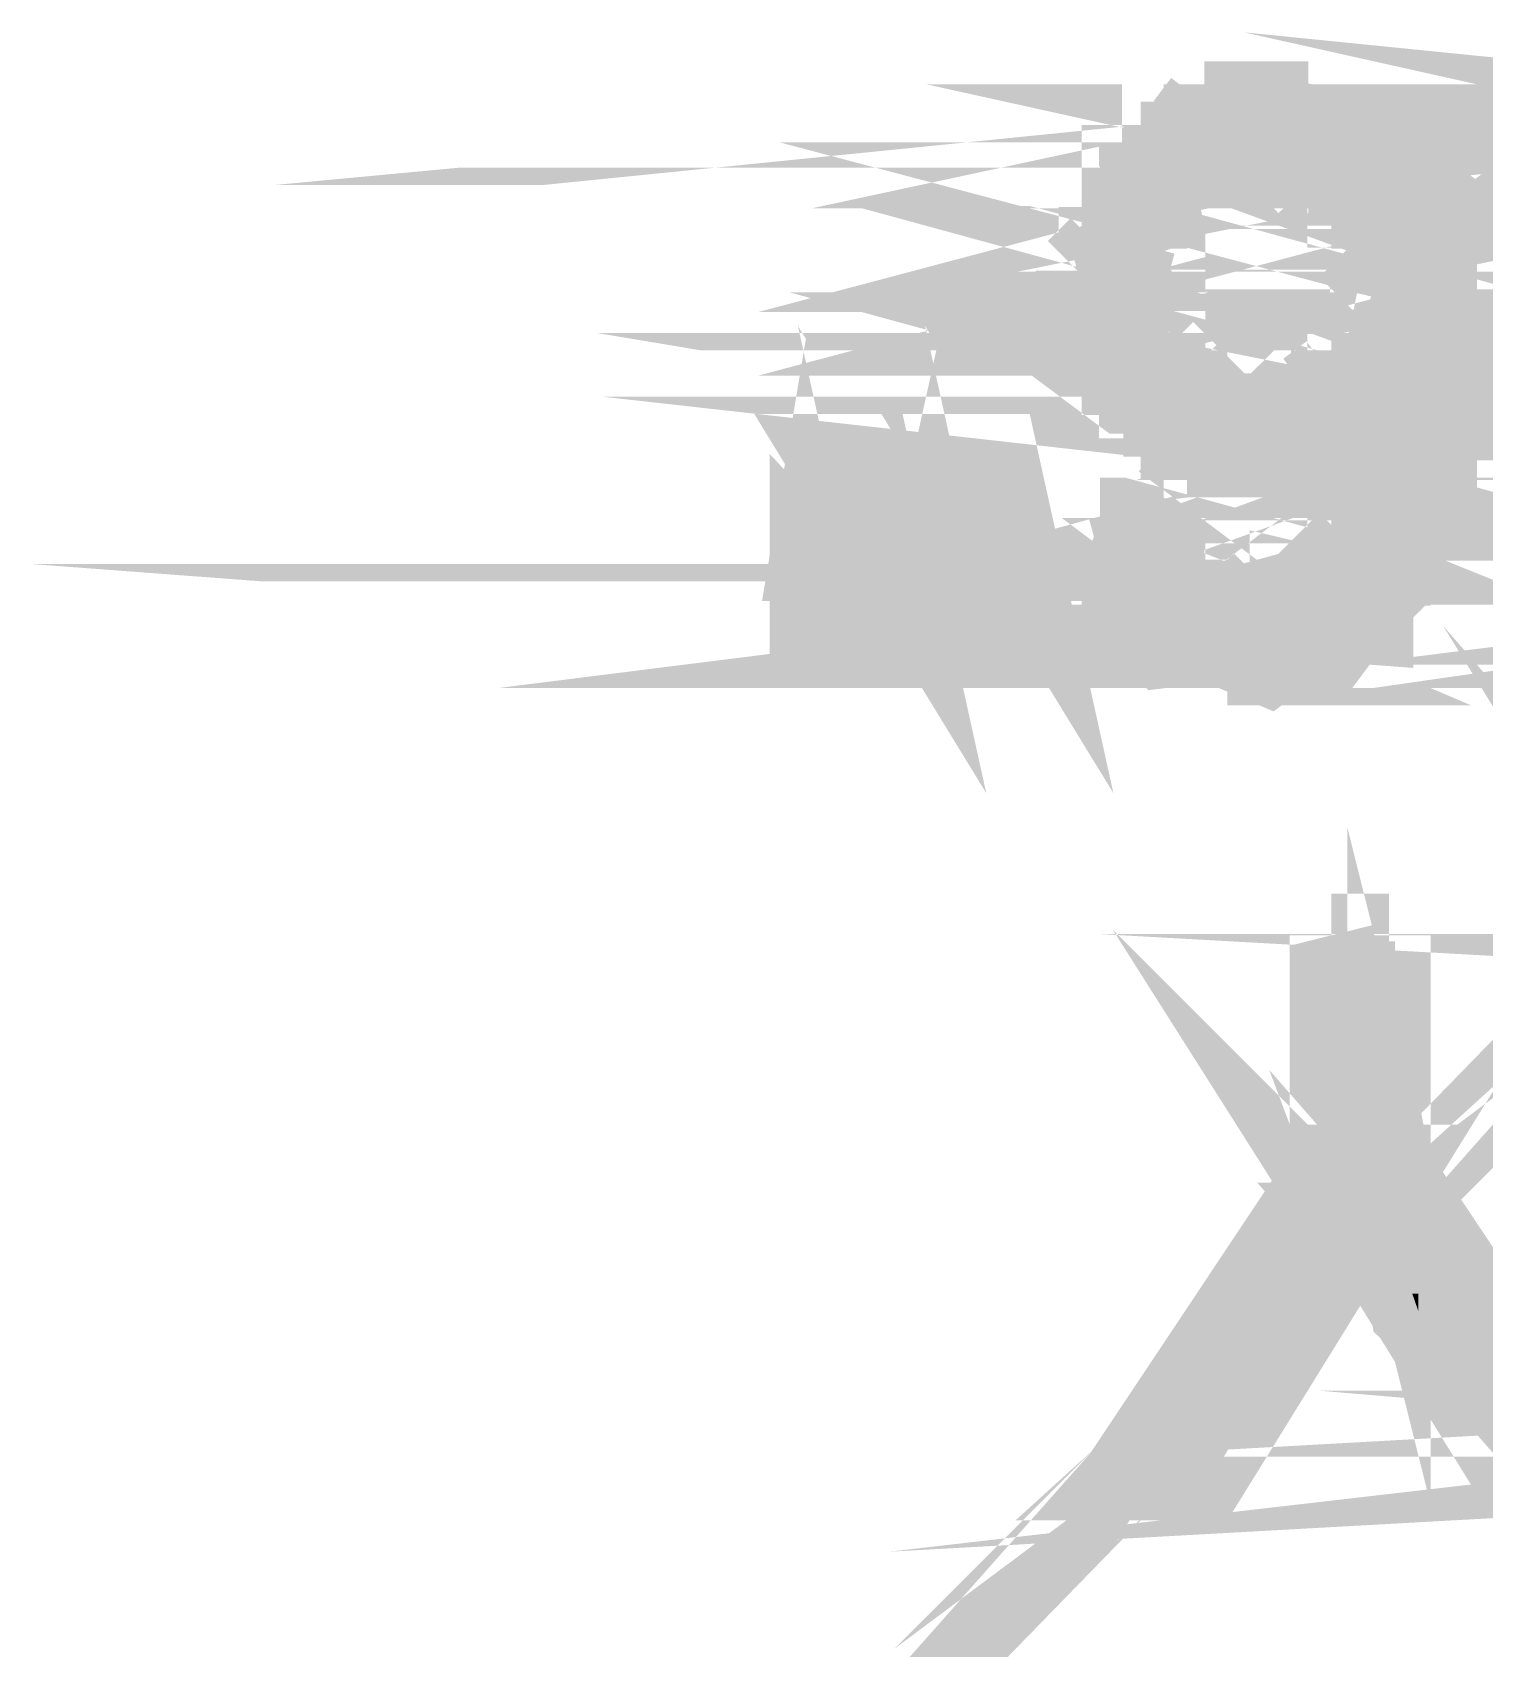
# Model space of a CAD drawing. Header units: inches. Extents: x -524 to 1067, y -71 to 1110.
# Drawn here: x 375.02 to 391.2, y 110.13 to 128.13 of the extents above; entities that cross this region are included whole.
import ezdxf

# ---------------------------------------------------------------- set-up
doc = ezdxf.new("R2010")
doc.units = ezdxf.units.IN
doc.header["$MEASUREMENT"] = 0
doc.layers.add('H', color=7, linetype='Continuous')
doc.layers.add('P', color=7, linetype='Continuous')

msp = doc.modelspace()

# ---------------------------------------------------------------- hatches: boundary and pattern name
at = {"layer": 'H', "linetype": 'Continuous'}
for points in [[(387.8858860192017, 127.0904229688323), (388.1450245092433, 127.3459116209861), (389.3020231197111, 127.3459116209861), (389.3020231197111, 127.0904229688323), (387.8858860192017, 127.0904229688323)], [(387.4369559589888, 126.6378430707314), (387.4369559589888, 126.8312844787906), (387.62674752916, 126.8312844787906), (387.62674752916, 127.0904229688323), (389.7546030178123, 127.0904229688323), (390.2035330780252, 126.6378430707314), (387.4369559589888, 126.6378430707314)], [(387.1778174689471, 126.3823544185775), (388.1450245092433, 126.6378430707314), (388.1450245092433, 126.3823544185775), (387.1778174689471, 126.3823544185775)], [(387.1778174689471, 126.3823544185775), (387.1778174689471, 126.6378430707314), (388.1450245092433, 126.6378430707314), (387.1778174689471, 126.3823544185775)], [(389.3020231197111, 126.3823544185775), (389.0465344675574, 126.6378430707314), (390.2035330780252, 126.6378430707314), (390.4626715680668, 126.3823544185775), (389.3020231197111, 126.3823544185775)], [(386.9843760608876, 125.9297745204767), (386.9843760608876, 126.3823544185775), (387.8858860192017, 126.1232159285359), (387.62674752916, 126.1232159285359), (386.9843760608876, 125.9297745204767)], [(387.8858860192017, 126.1232159285359), (386.9843760608876, 126.3823544185775), (387.8858860192017, 126.3823544185775), (387.8858860192017, 126.1232159285359)], [(389.4954645277705, 126.1232159285359), (389.4954645277705, 126.3823544185775), (390.4626715680668, 126.3823544185775), (390.4626715680668, 125.9297745204767), (389.7546030178123, 125.9297745204767), (389.7546030178123, 126.1232159285359), (389.4954645277705, 126.1232159285359)], [(386.728887408734, 125.4808444602635), (386.9843760608876, 125.6706360304349), (386.9843760608876, 125.9297745204767), (387.62674752916, 126.1232159285359), (387.62674752916, 124.9625674801802), (386.728887408734, 125.2217059702218), (386.728887408734, 125.4808444602635)], [(390.6524631382383, 125.4808444602635), (389.7546030178123, 125.6706360304349), (390.6524631382383, 125.9297745204767), (390.6524631382383, 125.4808444602635)], [(389.7546030178123, 125.6706360304349), (389.7546030178123, 125.9297745204767), (390.6524631382383, 125.9297745204767), (389.7546030178123, 125.6706360304349)], [(389.9443945879837, 125.4808444602635), (389.7546030178123, 125.6706360304349), (390.6524631382383, 125.4808444602635), (389.9443945879837, 125.4808444602635)], [(389.9443945879837, 124.7727759100088), (389.9443945879837, 125.4808444602635), (390.6524631382383, 125.4808444602635), (390.6524631382383, 124.513637419967), (389.9443945879837, 124.7727759100088)], [(386.728887408734, 124.7727759100088), (386.728887408734, 125.2217059702218), (387.62674752916, 124.9625674801802), (387.62674752916, 124.513637419967), (386.9843760608876, 124.3201960119078), (386.9843760608876, 124.7727759100088), (386.728887408734, 124.7727759100088)], [(389.7546030178123, 124.3201960119078), (389.7546030178123, 124.7727759100088), (389.9443945879837, 124.7727759100088), (390.6524631382383, 124.513637419967), (390.6524631382383, 124.064707359754), (389.4954645277705, 124.3201960119078), (389.7546030178123, 124.3201960119078)], [(386.9843760608876, 124.3201960119078), (387.62674752916, 124.513637419967), (387.8858860192017, 124.3201960119078), (386.9843760608876, 124.3201960119078)], [(387.1778174689471, 124.064707359754), (386.9843760608876, 124.3201960119078), (387.8858860192017, 124.3201960119078), (388.1450245092433, 124.064707359754), (387.1778174689471, 124.064707359754)], [(389.3020231197111, 124.064707359754), (389.4954645277705, 124.3201960119078), (390.6524631382383, 124.064707359754), (389.3020231197111, 124.064707359754)], [(387.1778174689471, 123.8055688697124), (388.3348160794148, 124.064707359754), (388.5939545694566, 123.8055688697124), (387.1778174689471, 123.8055688697124)], [(387.1778174689471, 123.8055688697124), (387.1778174689471, 124.064707359754), (388.3348160794148, 124.064707359754), (387.1778174689471, 123.8055688697124)], [(388.7873959775159, 123.8055688697124), (389.0465344675574, 124.064707359754), (389.9443945879837, 123.8055688697124), (388.7873959775159, 123.8055688697124)], [(389.9443945879837, 123.8055688697124), (389.0465344675574, 124.064707359754), (389.9443945879837, 124.064707359754), (389.9443945879837, 123.8055688697124)], [(389.9443945879837, 122.9040589113984), (389.9443945879837, 124.064707359754), (390.6524631382383, 124.064707359754), (390.6524631382383, 122.7106175033391), (389.7546030178123, 122.7106175033391), (389.9443945879837, 122.9040589113984)], [(387.8858860192017, 123.3529889716114), (387.62674752916, 123.6121274616531), (387.4369559589888, 123.6121274616531), (387.4369559589888, 123.8055688697124), (389.7546030178123, 123.8055688697124), (389.7546030178123, 123.6121274616531), (389.4954645277705, 123.6121274616531), (387.8858860192017, 123.3529889716114)], [(387.8858860192017, 123.3529889716114), (389.4954645277705, 123.6121274616531), (389.3020231197111, 123.3529889716114), (387.8858860192017, 123.3529889716114)], [(383.6995219617679, 121.2944804028296), (383.6995219617679, 122.1959903611435), (383.9586604518095, 123.3529889716114), (384.4112403499105, 123.3529889716114), (384.6667290020641, 122.1959903611435), (384.6667290020641, 121.2944804028296), (383.6995219617679, 121.2944804028296)], [(385.1193089001652, 121.2944804028296), (385.1193089001652, 122.1959903611435), (385.3091004703365, 123.3529889716114), (385.8273774504198, 123.3529889716114), (386.0171690205914, 122.1959903611435), (386.0171690205914, 121.2944804028296), (385.1193089001652, 121.2944804028296)], [(386.9843760608876, 122.1959903611435), (386.9843760608876, 122.7106175033391), (387.62674752916, 122.4551288511853), (386.9843760608876, 122.1959903611435)], [(387.62674752916, 122.4551288511853), (386.9843760608876, 122.7106175033391), (387.62674752916, 122.7106175033391), (387.62674752916, 122.4551288511853)], [(390.2035330780252, 122.0025489530843), (389.4954645277705, 122.1959903611435), (389.7546030178123, 122.4551288511853), (390.4626715680668, 122.7106175033391), (390.4626715680668, 122.1959903611435), (390.2035330780252, 122.0025489530843)], [(389.7546030178123, 122.4551288511853), (389.7546030178123, 122.7106175033391), (390.4626715680668, 122.7106175033391), (389.7546030178123, 122.4551288511853)], [(386.9843760608876, 122.0025489530843), (386.9843760608876, 122.1959903611435), (387.62674752916, 122.4551288511853), (387.8858860192017, 122.1959903611435), (387.8858860192017, 122.0025489530843), (386.9843760608876, 122.0025489530843)], [(389.3020231197111, 122.0025489530843), (389.4954645277705, 122.1959903611435), (390.2035330780252, 122.0025489530843), (389.3020231197111, 122.0025489530843)], [(387.1778174689471, 121.7470603009305), (388.1450245092433, 122.0025489530843), (388.3348160794148, 121.7470603009305), (387.1778174689471, 121.7470603009305)], [(387.1778174689471, 121.7470603009305), (387.1778174689471, 122.0025489530843), (388.1450245092433, 122.0025489530843), (387.1778174689471, 121.7470603009305)], [(389.0465344675574, 121.7470603009305), (389.0465344675574, 122.0025489530843), (390.2035330780252, 122.0025489530843), (390.2035330780252, 121.7470603009305), (389.0465344675574, 121.7470603009305)], [(387.62674752916, 121.2944804028296), (387.4369559589888, 121.5536188928712), (387.4369559589888, 121.7470603009305), (389.9443945879837, 121.7470603009305), (389.9443945879837, 121.5536188928712), (389.7546030178123, 121.5536188928712), (389.4954645277705, 121.2944804028296), (389.0465344675574, 121.2944804028296), (388.7873959775159, 121.0353419127879), (388.3348160794148, 121.0353419127879), (388.3348160794148, 121.2944804028296), (387.62674752916, 121.2944804028296)], [(389.7546030178123, 114.7941191244599), (387.1778174689471, 112.0238921675355), (389.4954645277705, 115.5021876747146), (389.4954645277705, 118.0096263037096), (390.2035330780252, 118.0096263037096), (390.2035330780252, 115.5021876747146), (389.7546030178123, 114.7941191244599)], [(391.6196701785348, 112.0238921675355), (390.4626715680668, 113.8926091661459), (390.3969744860844, 114.0824007363173), (389.7546030178123, 114.7941191244599), (390.2035330780252, 115.5021876747146), (392.5211801368487, 112.0238921675355), (391.6196701785348, 112.0238921675355)], [(389.7546030178123, 114.5349806344182), (389.5611616097531, 114.5349806344182), (389.7546030178123, 114.7941191244599), (389.7546030178123, 114.5349806344182)], [(389.9443945879837, 114.7941191244599), (389.7546030178123, 114.7941191244599), (389.9443945879837, 114.5349806344182), (389.9443945879837, 114.7941191244599)], [(387.1778174689471, 112.0238921675355), (389.4954645277705, 114.5349806344182), (389.4954645277705, 114.341539226359), (387.1778174689471, 112.0238921675355)], [(387.1778174689471, 112.0238921675355), (389.4954645277705, 114.5349806344182), (389.5611616097531, 114.5349806344182), (387.1778174689471, 112.0238921675355)], [(390.2035330780252, 114.0824007363173), (390.2035330780252, 114.341539226359), (390.3969744860844, 114.1480978182997), (390.3969744860844, 114.0824007363173), (390.2035330780252, 114.0824007363173)], [(387.1778174689471, 112.0238921675355), (389.3020231197111, 114.0824007363173), (389.3020231197111, 113.8926091661459), (387.1778174689471, 112.0238921675355)], [(390.4626715680668, 113.8926091661459), (390.4626715680668, 114.0824007363173), (390.3969744860844, 114.0824007363173), (390.4626715680668, 113.8926091661459)], [(387.1778174689471, 112.0238921675355), (389.3020231197111, 113.8926091661459), (388.1450245092433, 112.0238921675355), (387.1778174689471, 112.0238921675355)]]:
    msp.add_hatch(color=256, dxfattribs=at).paths.add_polyline_path(points)

# ---------------------------------------------------------------- linework, layer by layer
at = {"layer": 'P', "const_width": 0.927058823529412}
for points in [[(397.3499156625553, 126.6378430707314), (398.7660527630646, 126.6378430707314), (396.1892672141994, 126.8969815607731), (397.3499156625553, 126.6378430707314)], [(388.079327427261, 127.3459116209861), (389.236326037729, 127.0904229688323), (387.8858860192017, 127.0904229688323)], [(387.8858860192017, 127.0904229688323), (388.079327427261, 127.3459116209861)], [(389.236326037729, 127.3459116209861), (388.079327427261, 127.3459116209861)], [(388.079327427261, 127.3459116209861), (388.3348160794148, 127.3459116209861)], [(389.236326037729, 127.3459116209861), (388.079327427261, 127.3459116209861)], [(388.079327427261, 127.3459116209861), (389.236326037729, 127.0904229688323), (389.236326037729, 127.3459116209861)], [(389.0465344675574, 127.3459116209861), (388.3348160794148, 127.3459116209861), (388.5282574874741, 127.3459116209861)], [(389.0465344675574, 127.3459116209861), (388.3348160794148, 127.3459116209861)], [(388.3348160794148, 127.3459116209861), (389.236326037729, 127.3459116209861)], [(388.3348160794148, 127.3459116209861), (389.236326037729, 127.3459116209861)], [(388.5282574874741, 127.3459116209861), (388.7873959775159, 127.3459116209861)], [(388.7873959775159, 127.3459116209861), (388.5282574874741, 127.3459116209861), (388.5282574874741, 127.3459116209861), (388.5282574874741, 127.3459116209861)], [(388.5282574874741, 127.3459116209861), (389.0465344675574, 127.3459116209861)], [(388.7873959775159, 127.3459116209861), (389.0465344675574, 127.3459116209861)], [(389.0465344675574, 127.3459116209861), (388.7873959775159, 127.3459116209861)], [(389.236326037729, 127.3459116209861), (389.0465344675574, 127.3459116209861)], [(389.9443945879837, 126.8969815607731), (387.62674752916, 126.8969815607731), (389.6889059358298, 127.0904229688323)], [(387.62674752916, 126.8969815607731), (389.6889059358298, 127.0904229688323), (387.62674752916, 127.0904229688323), (387.62674752916, 126.8969815607731)], [(389.6889059358298, 127.0904229688323), (387.62674752916, 127.0904229688323), (387.62674752916, 127.0904229688323)], [(387.62674752916, 127.0904229688323), (389.6889059358298, 127.0904229688323)], [(389.4954645277705, 127.0904229688323), (387.62674752916, 127.0904229688323), (387.8858860192017, 127.0904229688323)], [(389.4954645277705, 127.0904229688323), (387.62674752916, 127.0904229688323), (389.6889059358298, 127.0904229688323)], [(389.236326037729, 127.0904229688323), (387.8858860192017, 127.0904229688323)], [(387.8858860192017, 127.0904229688323), (389.4954645277705, 127.0904229688323)], [(387.8858860192017, 127.0904229688323), (389.4954645277705, 127.0904229688323)], [(389.4954645277705, 127.0904229688323), (387.8858860192017, 127.0904229688323)], [(387.8858860192017, 127.0904229688323), (387.8858860192017, 127.0904229688323)], [(389.4954645277705, 127.0904229688323), (387.8858860192017, 127.0904229688323)], [(387.8858860192017, 127.0904229688323), (389.4954645277705, 127.0904229688323), (389.4954645277705, 127.0904229688323), (387.8858860192017, 127.0904229688323)], [(389.4954645277705, 127.0904229688323), (389.236326037729, 127.0904229688323)], [(389.6889059358298, 127.0904229688323), (389.4954645277705, 127.0904229688323)], [(389.6889059358298, 127.0904229688323), (389.9443945879837, 126.8969815607731)], [(392.7146215449081, 127.0904229688323), (391.813111586594, 126.4444016626721), (392.7146215449081, 126.4444016626721)], [(387.3712588770063, 126.6378430707314), (389.9443945879837, 126.8969815607731), (387.3712588770063, 126.8969815607731)], [(387.3712588770063, 126.6378430707314), (389.9443945879837, 126.8969815607731)], [(387.3712588770063, 126.8969815607731), (387.3712588770063, 126.6378430707314)], [(389.9443945879837, 126.8969815607731), (387.3712588770063, 126.8969815607731)], [(387.3712588770063, 126.8969815607731), (389.9443945879837, 126.8969815607731), (389.9443945879837, 126.8969815607731), (387.3712588770063, 126.8969815607731)], [(389.9443945879837, 126.8969815607731), (387.62674752916, 126.8969815607731), (387.3712588770063, 126.8969815607731)], [(389.9443945879837, 126.8969815607731), (390.1378359960429, 126.6378430707314)], [(387.1778174689471, 126.6378430707314), (388.079327427261, 126.6378430707314), (387.1778174689471, 126.4444016626721), (387.1778174689471, 126.6378430707314)], [(388.079327427261, 126.6378430707314), (387.1778174689471, 126.4444016626721), (388.079327427261, 126.6378430707314)], [(388.5282574874741, 126.6378430707314), (387.1778174689471, 126.6378430707314)], [(387.1778174689471, 126.6378430707314), (388.5282574874741, 126.6378430707314)], [(388.3348160794148, 126.6378430707314), (387.1778174689471, 126.6378430707314), (388.079327427261, 126.6378430707314)], [(387.3712588770063, 126.6378430707314), (388.5282574874741, 126.6378430707314), (387.1778174689471, 126.6378430707314)], [(387.1778174689471, 126.6378430707314), (387.3712588770063, 126.6378430707314)], [(388.5282574874741, 126.6378430707314), (387.1778174689471, 126.6378430707314)], [(387.1778174689471, 126.6378430707314), (388.5282574874741, 126.6378430707314), (388.5282574874741, 126.6378430707314)], [(390.1378359960429, 126.6378430707314), (387.3712588770063, 126.6378430707314)], [(387.3712588770063, 126.6378430707314), (388.5282574874741, 126.6378430707314)], [(390.1378359960429, 126.6378430707314), (387.3712588770063, 126.6378430707314)], [(388.079327427261, 126.6378430707314), (388.3348160794148, 126.6378430707314)], [(388.5282574874741, 126.6378430707314), (390.1378359960429, 126.6378430707314)], [(390.1378359960429, 126.6378430707314), (388.5282574874741, 126.6378430707314)], [(388.5282574874741, 126.6378430707314), (390.1378359960429, 126.6378430707314)], [(388.7873959775159, 126.6378430707314), (390.1378359960429, 126.6378430707314)], [(390.1378359960429, 126.6378430707314), (389.0465344675574, 126.6378430707314), (388.7873959775159, 126.6378430707314)], [(390.1378359960429, 126.6378430707314), (389.0465344675574, 126.6378430707314)], [(389.0465344675574, 126.6378430707314), (390.1378359960429, 126.6378430707314)], [(389.0465344675574, 126.6378430707314), (390.1378359960429, 126.6378430707314)], [(390.1378359960429, 126.6378430707314), (389.0465344675574, 126.6378430707314), (389.0465344675574, 126.6378430707314), (390.1378359960429, 126.6378430707314)], [(389.0465344675574, 126.6378430707314), (390.1378359960429, 126.6378430707314)], [(389.0465344675574, 126.6378430707314), (390.1378359960429, 126.6378430707314)], [(389.236326037729, 126.4444016626721), (389.0465344675574, 126.6378430707314)], [(390.1378359960429, 126.6378430707314), (389.236326037729, 126.4444016626721)], [(390.1378359960429, 126.6378430707314), (389.236326037729, 126.4444016626721)], [(389.236326037729, 126.4444016626721), (390.3969744860844, 126.4444016626721), (390.1378359960429, 126.6378430707314)], [(390.1378359960429, 126.6378430707314), (390.1378359960429, 126.6378430707314)], [(390.1378359960429, 126.6378430707314), (390.1378359960429, 126.6378430707314)], [(387.8858860192017, 126.4444016626721), (386.9186789789051, 126.4444016626721), (387.8858860192017, 126.4444016626721), (386.9186789789051, 126.4444016626721), (387.8858860192017, 126.1889130105182)], [(386.9186789789051, 126.4444016626721), (387.8858860192017, 126.1889130105182), (386.9186789789051, 126.4444016626721)], [(387.1778174689471, 126.4444016626721), (387.8858860192017, 126.4444016626721), (386.9186789789051, 126.4444016626721), (387.1778174689471, 126.4444016626721)], [(388.079327427261, 126.4444016626721), (387.1778174689471, 126.4444016626721), (387.8858860192017, 126.4444016626721), (388.079327427261, 126.4444016626721)], [(387.8858860192017, 126.1889130105182), (387.8858860192017, 126.4444016626721)], [(389.236326037729, 126.4444016626721), (390.3969744860844, 126.4444016626721)], [(390.3969744860844, 126.4444016626721), (389.236326037729, 126.4444016626721)], [(389.236326037729, 126.4444016626721), (390.3969744860844, 126.4444016626721)], [(390.3969744860844, 126.4444016626721), (389.4954645277705, 126.4444016626721), (389.236326037729, 126.4444016626721)], [(390.3969744860844, 126.4444016626721), (389.4954645277705, 126.4444016626721), (390.3969744860844, 126.4444016626721), (390.3969744860844, 126.4444016626721), (389.4954645277705, 126.4444016626721)], [(390.3969744860844, 126.4444016626721), (389.4954645277705, 126.1889130105182)], [(389.4954645277705, 126.1889130105182), (389.4954645277705, 126.4444016626721)], [(390.3969744860844, 126.4444016626721), (389.4954645277705, 126.1889130105182)], [(390.3969744860844, 126.1889130105182), (390.3969744860844, 126.4444016626721)], [(387.62674752916, 126.1889130105182), (386.9186789789051, 125.9297745204767), (387.62674752916, 126.1889130105182)], [(386.9186789789051, 126.1889130105182), (387.8858860192017, 126.1889130105182)], [(387.8858860192017, 126.1889130105182), (386.9186789789051, 126.1889130105182)], [(386.9186789789051, 126.1889130105182), (386.9186789789051, 126.1889130105182)], [(387.8858860192017, 126.1889130105182), (386.9186789789051, 126.1889130105182)], [(386.9186789789051, 126.1889130105182), (387.62674752916, 126.1889130105182)], [(386.9186789789051, 126.1889130105182), (387.62674752916, 126.1889130105182)], [(387.62674752916, 126.1889130105182), (386.9186789789051, 125.9297745204767)], [(386.9186789789051, 125.9297745204767), (386.9186789789051, 126.1889130105182)], [(387.62674752916, 126.1889130105182), (387.8858860192017, 126.1889130105182)], [(389.6889059358298, 126.1889130105182), (390.3969744860844, 125.9297745204767), (389.6889059358298, 125.9297745204767)], [(389.4954645277705, 126.1889130105182), (390.3969744860844, 126.1889130105182)], [(389.4954645277705, 126.1889130105182), (390.3969744860844, 126.1889130105182)], [(390.3969744860844, 126.1889130105182), (389.6889059358298, 126.1889130105182), (389.4954645277705, 126.1889130105182)], [(390.3969744860844, 126.1889130105182), (389.6889059358298, 126.1889130105182)], [(389.6889059358298, 126.1889130105182), (390.3969744860844, 125.9297745204767)], [(389.6889059358298, 125.9297745204767), (389.6889059358298, 126.1889130105182)], [(390.3969744860844, 125.9297745204767), (390.3969744860844, 126.1889130105182)], [(386.9186789789051, 125.9297745204767), (387.62674752916, 125.7363331124174), (386.9186789789051, 125.7363331124174)], [(389.6889059358298, 125.9297745204767), (390.6524631382383, 125.9297745204767), (389.6889059358298, 125.7363331124174)], [(387.62674752916, 125.9297745204767), (386.9186789789051, 125.9297745204767)], [(386.9186789789051, 125.9297745204767), (387.62674752916, 125.7363331124174)], [(386.9186789789051, 125.7363331124174), (386.9186789789051, 125.9297745204767)], [(387.62674752916, 125.7363331124174), (387.62674752916, 125.9297745204767)], [(390.6524631382383, 125.9297745204767), (389.6889059358298, 125.7363331124174), (390.6524631382383, 125.9297745204767)], [(389.6889059358298, 125.9297745204767), (390.6524631382383, 125.9297745204767)], [(390.6524631382383, 125.9297745204767), (389.6889059358298, 125.9297745204767)], [(389.6889059358298, 125.7363331124174), (389.6889059358298, 125.9297745204767)], [(390.3969744860844, 125.9297745204767), (389.6889059358298, 125.9297745204767)], [(389.6889059358298, 125.9297745204767), (390.6524631382383, 125.9297745204767)], [(390.6524631382383, 125.9297745204767), (390.3969744860844, 125.9297745204767)], [(387.62674752916, 125.7363331124174), (386.6631903267516, 125.4808444602635), (387.62674752916, 125.4808444602635)], [(390.6524631382383, 125.7363331124174), (389.6889059358298, 125.7363331124174), (390.6524631382383, 125.4808444602635), (390.6524631382383, 125.7363331124174)], [(387.62674752916, 125.7363331124174), (386.6631903267516, 125.4808444602635)], [(386.6631903267516, 125.4808444602635), (386.9186789789051, 125.7363331124174)], [(387.62674752916, 125.7363331124174), (386.9186789789051, 125.7363331124174)], [(386.9186789789051, 125.7363331124174), (387.62674752916, 125.7363331124174)], [(386.9186789789051, 125.7363331124174), (387.62674752916, 125.7363331124174)], [(387.62674752916, 125.7363331124174), (387.62674752916, 125.7363331124174)], [(387.62674752916, 125.4808444602635), (387.62674752916, 125.7363331124174)], [(389.6889059358298, 125.7363331124174), (389.9443945879837, 125.4808444602635), (390.6524631382383, 125.4808444602635)], [(390.6524631382383, 125.4808444602635), (389.6889059358298, 125.7363331124174)], [(386.6631903267516, 125.4808444602635), (387.62674752916, 125.4808444602635)], [(387.62674752916, 125.4808444602635), (386.6631903267516, 125.4808444602635)], [(386.6631903267516, 125.4808444602635), (386.6631903267516, 125.4808444602635)], [(387.62674752916, 125.4808444602635), (386.6631903267516, 125.4808444602635)], [(386.6631903267516, 125.4808444602635), (387.62674752916, 125.2217059702219), (387.62674752916, 125.4808444602635)], [(386.6631903267516, 125.4808444602635), (387.62674752916, 125.2217059702219)], [(387.62674752916, 125.2217059702219), (386.6631903267516, 125.2217059702219), (386.6631903267516, 125.4808444602635)], [(389.9443945879837, 125.4808444602635), (390.6524631382383, 125.4808444602635)], [(390.6524631382383, 125.4808444602635), (389.9443945879837, 125.4808444602635)], [(389.9443945879837, 125.4808444602635), (390.6524631382383, 125.4808444602635)], [(390.6524631382383, 125.4808444602635), (389.9443945879837, 125.2217059702219)], [(389.9443945879837, 125.2217059702219), (389.9443945879837, 125.4808444602635)], [(390.6524631382383, 125.4808444602635), (389.9443945879837, 125.2217059702219)], [(389.9443945879837, 125.4808444602635), (390.6524631382383, 125.4808444602635)], [(390.6524631382383, 125.4808444602635), (390.6524631382383, 125.4808444602635), (389.9443945879837, 125.4808444602635)], [(390.6524631382383, 125.2217059702219), (390.6524631382383, 125.4808444602635)], [(386.6631903267516, 125.2217059702219), (387.62674752916, 125.0282645621626), (386.6631903267516, 125.2217059702219), (387.62674752916, 125.0282645621626)], [(386.6631903267516, 125.0282645621626), (386.6631903267516, 125.2217059702219)], [(387.62674752916, 125.2217059702219), (386.6631903267516, 125.2217059702219)], [(386.6631903267516, 125.2217059702219), (387.62674752916, 125.0282645621626)], [(387.62674752916, 125.0282645621626), (387.62674752916, 125.2217059702219)], [(389.9443945879837, 125.2217059702219), (390.6524631382383, 125.0282645621626), (389.9443945879837, 125.0282645621626)], [(389.9443945879837, 125.2217059702219), (390.6524631382383, 125.2217059702219)], [(389.9443945879837, 125.2217059702219), (390.6524631382383, 125.2217059702219)], [(390.6524631382383, 125.2217059702219), (389.9443945879837, 125.2217059702219), (389.9443945879837, 125.2217059702219), (390.6524631382383, 125.2217059702219)], [(389.9443945879837, 125.2217059702219), (390.6524631382383, 125.0282645621626)], [(389.9443945879837, 125.0282645621626), (389.9443945879837, 125.2217059702219)], [(390.6524631382383, 125.0282645621626), (390.6524631382383, 125.2217059702219)], [(387.62674752916, 125.0282645621626), (386.6631903267516, 124.7727759100088), (387.62674752916, 124.7727759100088), (387.62674752916, 125.0282645621626)], [(387.62674752916, 125.0282645621626), (386.6631903267516, 125.0282645621626)], [(387.62674752916, 125.0282645621626), (386.6631903267516, 125.0282645621626)], [(386.6631903267516, 125.0282645621626), (387.62674752916, 125.0282645621626), (387.62674752916, 125.0282645621626), (386.6631903267516, 125.0282645621626)], [(387.62674752916, 125.0282645621626), (386.6631903267516, 124.7727759100088)], [(386.6631903267516, 124.7727759100088), (386.6631903267516, 125.0282645621626)], [(389.9443945879837, 125.0282645621626), (390.6524631382383, 124.7727759100088), (389.9443945879837, 124.7727759100088)], [(398.5069142730231, 125.0282645621626), (396.4484057042412, 124.7727759100088), (398.5069142730231, 124.7727759100088)], [(390.6524631382383, 125.0282645621626), (389.9443945879837, 125.0282645621626)], [(389.9443945879837, 125.0282645621626), (390.6524631382383, 124.7727759100088), (390.6524631382383, 125.0282645621626)], [(389.9443945879837, 124.7727759100088), (389.9443945879837, 125.0282645621626)], [(387.62674752916, 124.7727759100088), (386.9186789789051, 124.7727759100088), (387.62674752916, 124.5793345019496)], [(389.6889059358298, 124.7727759100088), (390.6524631382383, 124.5793345019496), (389.6889059358298, 124.5793345019496)], [(386.6631903267516, 124.7727759100088), (387.62674752916, 124.7727759100088)], [(386.9186789789051, 124.7727759100088), (386.6631903267516, 124.7727759100088)], [(387.62674752916, 124.7727759100088), (386.9186789789051, 124.7727759100088)], [(386.9186789789051, 124.7727759100088), (387.62674752916, 124.5793345019496)], [(387.62674752916, 124.5793345019496), (386.9186789789051, 124.5793345019496), (386.9186789789051, 124.7727759100088)], [(387.62674752916, 124.5793345019496), (387.62674752916, 124.7727759100088)], [(389.6889059358298, 124.5793345019496), (389.6889059358298, 124.7727759100088)], [(389.9443945879837, 124.7727759100088), (390.6524631382383, 124.5793345019496), (389.9443945879837, 124.7727759100088)], [(390.6524631382383, 124.7727759100088), (389.9443945879837, 124.7727759100088)], [(389.9443945879837, 124.7727759100088), (390.6524631382383, 124.5793345019496)], [(390.6524631382383, 124.5793345019496), (390.6524631382383, 124.7727759100088)], [(386.9186789789051, 124.3201960119078), (387.62674752916, 124.5793345019496)], [(387.62674752916, 124.5793345019496), (386.9186789789051, 124.5793345019496), (387.62674752916, 124.5793345019496), (387.62674752916, 124.5793345019496), (386.9186789789051, 124.5793345019496)], [(387.62674752916, 124.5793345019496), (386.9186789789051, 124.3201960119078)], [(386.9186789789051, 124.3201960119078), (386.9186789789051, 124.5793345019496)], [(387.62674752916, 124.5793345019496), (387.8858860192017, 124.3201960119078)], [(390.6524631382383, 124.5793345019496), (389.6889059358298, 124.5793345019496)], [(389.6889059358298, 124.5793345019496), (390.6524631382383, 124.5793345019496)], [(389.6889059358298, 124.5793345019496), (390.6524631382383, 124.5793345019496)], [(390.6524631382383, 124.5793345019496), (389.6889059358298, 124.3201960119078), (389.6889059358298, 124.5793345019496)], [(390.6524631382383, 124.5793345019496), (389.6889059358298, 124.3201960119078)], [(390.6524631382383, 124.5793345019496), (390.6524631382383, 124.5793345019496)], [(390.6524631382383, 124.3201960119078), (390.6524631382383, 124.5793345019496)], [(387.8858860192017, 124.3201960119078), (386.9186789789051, 124.3201960119078), (388.079327427261, 124.1267546038485), (387.8858860192017, 124.3201960119078)], [(386.9186789789051, 124.3201960119078), (388.079327427261, 124.1267546038485), (387.1778174689471, 124.1267546038485), (386.9186789789051, 124.3201960119078)], [(387.8858860192017, 124.3201960119078), (386.9186789789051, 124.3201960119078)], [(386.9186789789051, 124.3201960119078), (387.8858860192017, 124.3201960119078)], [(387.8858860192017, 124.3201960119078), (386.9186789789051, 124.3201960119078)], [(387.8858860192017, 124.3201960119078), (386.9186789789051, 124.3201960119078)], [(386.9186789789051, 124.3201960119078), (386.9186789789051, 124.3201960119078), (387.8858860192017, 124.3201960119078)], [(389.236326037729, 124.1267546038485), (389.4954645277705, 124.3201960119078)], [(389.4954645277705, 124.3201960119078), (390.6524631382383, 124.1267546038485), (389.4954645277705, 124.3201960119078), (390.6524631382383, 124.1267546038485)], [(390.6524631382383, 124.3201960119078), (389.4954645277705, 124.3201960119078)], [(389.4954645277705, 124.3201960119078), (389.6889059358298, 124.3201960119078)], [(390.6524631382383, 124.3201960119078), (389.4954645277705, 124.3201960119078)], [(389.4954645277705, 124.3201960119078), (390.6524631382383, 124.1267546038485)], [(389.6889059358298, 124.3201960119078), (390.6524631382383, 124.3201960119078)], [(389.6889059358298, 124.3201960119078), (390.6524631382383, 124.3201960119078)], [(390.6524631382383, 124.1267546038485), (390.6524631382383, 124.3201960119078)], [(383.6995219617679, 122.2616874431261), (384.6010319200816, 122.2616874431261), (383.8929633698272, 123.4186860535938), (383.6995219617679, 122.2616874431261)], [(385.0536118181828, 122.2616874431261), (386.0171690205914, 122.2616874431261), (385.3091004703365, 123.4186860535938), (385.0536118181828, 122.2616874431261)], [(389.9443945879837, 123.8712659516948), (389.236326037729, 124.1267546038485), (389.9443945879837, 124.1267546038485), (389.9443945879837, 123.8712659516948)], [(389.0465344675574, 124.1267546038485), (388.7873959775159, 123.8712659516948), (389.9443945879837, 123.8712659516948), (389.0465344675574, 124.1267546038485)], [(387.1778174689471, 123.8712659516948), (388.3348160794148, 124.1267546038485)], [(387.1778174689471, 123.8712659516948), (388.3348160794148, 124.1267546038485)], [(388.3348160794148, 124.1267546038485), (387.1778174689471, 123.8712659516948)], [(388.079327427261, 124.1267546038485), (387.1778174689471, 124.1267546038485)], [(387.1778174689471, 124.1267546038485), (388.079327427261, 124.1267546038485)], [(388.079327427261, 124.1267546038485), (387.1778174689471, 124.1267546038485)], [(387.1778174689471, 124.1267546038485), (388.3348160794148, 124.1267546038485), (388.079327427261, 124.1267546038485)], [(387.1778174689471, 124.1267546038485), (388.3348160794148, 124.1267546038485)], [(388.3348160794148, 124.1267546038485), (387.1778174689471, 123.8712659516948)], [(387.1778174689471, 123.8712659516948), (387.1778174689471, 124.1267546038485)], [(388.3348160794148, 124.1267546038485), (388.5282574874741, 123.8712659516948)], [(388.3348160794148, 124.1267546038485), (388.3348160794148, 124.1267546038485)], [(389.9443945879837, 124.1267546038485), (390.6524631382383, 124.1267546038485), (389.9443945879837, 124.1267546038485), (390.6524631382383, 124.1267546038485), (389.9443945879837, 123.8712659516948)], [(389.0465344675574, 124.1267546038485), (389.9443945879837, 123.8712659516948)], [(389.236326037729, 124.1267546038485), (389.0465344675574, 124.1267546038485)], [(389.9443945879837, 123.8712659516948), (389.236326037729, 124.1267546038485)], [(389.236326037729, 124.1267546038485), (389.9443945879837, 124.1267546038485)], [(389.9443945879837, 124.1267546038485), (389.236326037729, 124.1267546038485), (389.236326037729, 124.1267546038485)], [(389.236326037729, 124.1267546038485), (389.9443945879837, 124.1267546038485)], [(389.9443945879837, 124.1267546038485), (390.6524631382383, 124.1267546038485), (389.236326037729, 124.1267546038485)], [(390.6524631382383, 124.1267546038485), (389.236326037729, 124.1267546038485)], [(389.9443945879837, 123.8712659516948), (389.9443945879837, 124.1267546038485)], [(390.6524631382383, 124.1267546038485), (389.9443945879837, 123.8712659516948)], [(389.9443945879837, 124.1267546038485), (390.6524631382383, 124.1267546038485), (390.6524631382383, 124.1267546038485), (389.9443945879837, 124.1267546038485)], [(390.6524631382383, 123.8712659516948), (390.6524631382383, 124.1267546038485)], [(387.3712588770063, 123.8712659516948), (389.6889059358298, 123.6121274616531), (387.3712588770063, 123.6121274616531)], [(387.3712588770063, 123.8712659516948), (388.5282574874741, 123.8712659516948), (387.1778174689471, 123.8712659516948), (387.3712588770063, 123.8712659516948)], [(388.5282574874741, 123.8712659516948), (387.1778174689471, 123.8712659516948)], [(388.7873959775159, 123.8712659516948), (387.3712588770063, 123.8712659516948), (388.5282574874741, 123.8712659516948), (388.7873959775159, 123.8712659516948)], [(388.7873959775159, 123.8712659516948), (387.3712588770063, 123.8712659516948), (389.6889059358298, 123.8712659516948), (388.7873959775159, 123.8712659516948)], [(387.3712588770063, 123.8712659516948), (389.6889059358298, 123.8712659516948), (387.3712588770063, 123.8712659516948), (387.3712588770063, 123.8712659516948), (389.6889059358298, 123.8712659516948)], [(387.3712588770063, 123.8712659516948), (389.6889059358298, 123.6121274616531)], [(387.3712588770063, 123.6121274616531), (387.3712588770063, 123.8712659516948)], [(390.6524631382383, 123.8712659516948), (389.9443945879837, 123.6121274616531), (390.6524631382383, 123.6121274616531)], [(389.9443945879837, 123.8712659516948), (390.6524631382383, 123.8712659516948), (389.9443945879837, 123.6121274616531)], [(388.7873959775159, 123.8712659516948), (389.9443945879837, 123.8712659516948), (388.7873959775159, 123.8712659516948), (388.7873959775159, 123.8712659516948), (389.9443945879837, 123.8712659516948)], [(388.7873959775159, 123.8712659516948), (389.6889059358298, 123.8712659516948), (389.9443945879837, 123.8712659516948)], [(389.6889059358298, 123.6121274616531), (389.6889059358298, 123.8712659516948)], [(389.9443945879837, 123.8712659516948), (390.6524631382383, 123.8712659516948)], [(389.9443945879837, 123.6121274616531), (389.9443945879837, 123.8712659516948)], [(390.6524631382383, 123.6121274616531), (390.6524631382383, 123.8712659516948)], [(389.6889059358298, 123.6121274616531), (387.3712588770063, 123.6121274616531), (389.4954645277705, 123.6121274616531), (389.6889059358298, 123.6121274616531)], [(387.3712588770063, 123.6121274616531), (389.4954645277705, 123.6121274616531), (387.62674752916, 123.6121274616531)], [(387.62674752916, 123.6121274616531), (387.3712588770063, 123.6121274616531)], [(389.4954645277705, 123.6121274616531), (387.62674752916, 123.6121274616531)], [(387.62674752916, 123.6121274616531), (389.4954645277705, 123.6121274616531), (389.4954645277705, 123.6121274616531), (387.62674752916, 123.6121274616531)], [(389.4954645277705, 123.6121274616531), (387.8858860192017, 123.4186860535938), (387.62674752916, 123.6121274616531)], [(389.4954645277705, 123.6121274616531), (387.8858860192017, 123.4186860535938)], [(389.236326037729, 123.4186860535938), (389.4954645277705, 123.6121274616531)], [(389.9443945879837, 123.6121274616531), (390.6524631382383, 123.6121274616531)], [(390.6524631382383, 123.6121274616531), (389.9443945879837, 123.4186860535938)], [(389.9443945879837, 123.4186860535938), (389.9443945879837, 123.6121274616531)], [(390.6524631382383, 123.6121274616531), (389.9443945879837, 123.4186860535938)], [(389.9443945879837, 123.4186860535938), (390.6524631382383, 123.4186860535938), (390.6524631382383, 123.6121274616531)], [(396.1892672141994, 123.6121274616531), (395.2877572558853, 123.6121274616531), (396.1892672141994, 123.4186860535938), (396.1892672141994, 123.6121274616531)], [(384.6010319200816, 122.2616874431261), (383.8929633698272, 123.4186860535938), (384.345543267928, 123.4186860535938), (384.6010319200816, 122.2616874431261)], [(386.0171690205914, 122.2616874431261), (385.3091004703365, 123.4186860535938), (385.7616803684373, 123.4186860535938), (386.0171690205914, 122.2616874431261)], [(390.6524631382383, 123.4186860535938), (389.9443945879837, 123.16319740144), (390.6524631382383, 123.16319740144)], [(389.0465344675574, 123.4186860535938), (387.8858860192017, 123.4186860535938)], [(387.8858860192017, 123.4186860535938), (388.079327427261, 123.4186860535938)], [(389.0465344675574, 123.4186860535938), (387.8858860192017, 123.4186860535938), (389.236326037729, 123.4186860535938), (389.0465344675574, 123.4186860535938)], [(387.8858860192017, 123.4186860535938), (389.236326037729, 123.4186860535938)], [(389.236326037729, 123.4186860535938), (387.8858860192017, 123.4186860535938)], [(387.8858860192017, 123.4186860535938), (387.8858860192017, 123.4186860535938)], [(389.236326037729, 123.4186860535938), (387.8858860192017, 123.4186860535938)], [(387.8858860192017, 123.4186860535938), (389.236326037729, 123.4186860535938), (389.236326037729, 123.4186860535938), (387.8858860192017, 123.4186860535938)], [(388.7873959775159, 123.4186860535938), (388.079327427261, 123.4186860535938)], [(388.079327427261, 123.4186860535938), (388.3348160794148, 123.4186860535938)], [(388.7873959775159, 123.4186860535938), (388.079327427261, 123.4186860535938)], [(388.079327427261, 123.4186860535938), (389.0465344675574, 123.4186860535938)], [(388.079327427261, 123.4186860535938), (389.0465344675574, 123.4186860535938)], [(388.5282574874741, 123.4186860535938), (388.3348160794148, 123.4186860535938)], [(388.3348160794148, 123.4186860535938), (388.5282574874741, 123.4186860535938), (388.7873959775159, 123.4186860535938)], [(388.3348160794148, 123.4186860535938), (388.7873959775159, 123.4186860535938)], [(388.7873959775159, 123.4186860535938), (388.3348160794148, 123.4186860535938)], [(388.3348160794148, 123.4186860535938), (388.3348160794148, 123.4186860535938)], [(388.7873959775159, 123.4186860535938), (388.3348160794148, 123.4186860535938)], [(388.3348160794148, 123.4186860535938), (388.7873959775159, 123.4186860535938), (388.7873959775159, 123.4186860535938), (388.3348160794148, 123.4186860535938)], [(389.9443945879837, 123.4186860535938), (390.6524631382383, 123.4186860535938), (389.9443945879837, 123.16319740144)], [(388.7873959775159, 123.4186860535938), (388.5282574874741, 123.4186860535938)], [(389.0465344675574, 123.4186860535938), (388.7873959775159, 123.4186860535938)], [(389.9443945879837, 123.16319740144), (389.9443945879837, 123.4186860535938)], [(390.6524631382383, 123.16319740144), (390.6524631382383, 123.4186860535938)], [(390.6524631382383, 123.16319740144), (389.9443945879837, 122.9040589113984), (390.6524631382383, 122.9040589113984), (390.6524631382383, 123.16319740144)], [(389.9443945879837, 123.16319740144), (390.6524631382383, 123.16319740144)], [(390.6524631382383, 123.16319740144), (389.9443945879837, 123.16319740144), (389.9443945879837, 123.16319740144), (390.6524631382383, 123.16319740144)], [(389.9443945879837, 123.16319740144), (390.6524631382383, 123.16319740144)], [(389.9443945879837, 123.16319740144), (390.6524631382383, 123.16319740144)], [(390.6524631382383, 123.16319740144), (389.9443945879837, 122.9040589113984)], [(389.9443945879837, 122.9040589113984), (389.9443945879837, 123.16319740144)], [(390.6524631382383, 123.16319740144), (390.6524631382383, 123.16319740144)], [(383.6995219617679, 121.2944804028296), (384.6010319200816, 121.2944804028296), (383.6995219617679, 122.2616874431261), (383.6995219617679, 121.2944804028296)], [(385.0536118181828, 121.2944804028296), (386.0171690205914, 121.2944804028296), (385.0536118181828, 122.2616874431261), (385.0536118181828, 121.2944804028296)], [(389.9443945879837, 122.9040589113984), (390.6524631382383, 122.7106175033391), (389.6889059358298, 122.7106175033391), (389.9443945879837, 122.9040589113984)], [(389.9443945879837, 122.9040589113984), (390.6524631382383, 122.9040589113984), (389.9443945879837, 122.9040589113984), (389.9443945879837, 122.9040589113984), (390.6524631382383, 122.9040589113984)], [(389.9443945879837, 122.9040589113984), (390.6524631382383, 122.7106175033391)], [(390.6524631382383, 122.7106175033391), (390.6524631382383, 122.9040589113984)], [(386.9186789789051, 122.7106175033391), (387.62674752916, 122.4551288511853), (386.9186789789051, 122.7106175033391)], [(387.62674752916, 122.7106175033391), (386.9186789789051, 122.7106175033391)], [(386.9186789789051, 122.7106175033391), (387.62674752916, 122.4551288511853), (387.62674752916, 122.7106175033391)], [(389.6889059358298, 122.7106175033391), (390.3969744860844, 122.7106175033391), (389.6889059358298, 122.4551288511853), (389.6889059358298, 122.7106175033391)], [(390.3969744860844, 122.7106175033391), (389.6889059358298, 122.4551288511853), (390.3969744860844, 122.7106175033391)], [(389.6889059358298, 122.7106175033391), (390.3969744860844, 122.7106175033391)], [(390.3969744860844, 122.7106175033391), (389.6889059358298, 122.7106175033391)], [(390.6524631382383, 122.7106175033391), (389.6889059358298, 122.7106175033391)], [(389.6889059358298, 122.7106175033391), (390.3969744860844, 122.7106175033391), (390.6524631382383, 122.7106175033391)], [(387.62674752916, 122.4551288511853), (387.8858860192017, 122.2616874431261), (386.9186789789051, 122.2616874431261), (387.62674752916, 122.4551288511853)], [(386.9186789789051, 122.4551288511853), (387.62674752916, 122.4551288511853)], [(387.62674752916, 122.4551288511853), (386.9186789789051, 122.4551288511853)], [(386.9186789789051, 122.4551288511853), (386.9186789789051, 122.4551288511853)], [(387.62674752916, 122.4551288511853), (386.9186789789051, 122.4551288511853)], [(386.9186789789051, 122.4551288511853), (387.62674752916, 122.4551288511853), (387.62674752916, 122.4551288511853), (386.9186789789051, 122.4551288511853)], [(387.62674752916, 122.4551288511853), (386.9186789789051, 122.2616874431261)], [(386.9186789789051, 122.2616874431261), (386.9186789789051, 122.4551288511853)], [(389.4954645277705, 122.2616874431261), (389.6889059358298, 122.4551288511853)], [(390.3969744860844, 122.4551288511853), (389.6889059358298, 122.4551288511853)], [(389.6889059358298, 122.4551288511853), (390.3969744860844, 122.2616874431261)], [(389.6889059358298, 122.4551288511853), (390.3969744860844, 122.2616874431261)], [(390.3969744860844, 122.2616874431261), (390.3969744860844, 122.4551288511853)], [(384.6010319200816, 121.2944804028296), (383.6995219617679, 122.2616874431261)], [(383.6995219617679, 122.2616874431261), (384.6010319200816, 122.2616874431261), (384.6010319200816, 121.2944804028296)], [(386.0171690205914, 121.2944804028296), (385.0536118181828, 122.2616874431261)], [(385.0536118181828, 122.2616874431261), (386.0171690205914, 122.2616874431261)], [(386.0171690205914, 122.2616874431261), (386.0171690205914, 121.2944804028296)], [(387.8858860192017, 122.2616874431261), (386.9186789789051, 122.2616874431261)], [(386.9186789789051, 122.2616874431261), (387.8858860192017, 122.0025489530843)], [(386.9186789789051, 122.2616874431261), (387.8858860192017, 122.0025489530843)], [(386.9186789789051, 122.0025489530843), (386.9186789789051, 122.2616874431261)], [(387.8858860192017, 122.0025489530843), (387.8858860192017, 122.2616874431261)], [(389.236326037729, 122.0025489530843), (390.1378359960429, 122.0025489530843), (389.4954645277705, 122.2616874431261)], [(389.4954645277705, 122.2616874431261), (389.236326037729, 122.0025489530843)], [(390.3969744860844, 122.2616874431261), (389.4954645277705, 122.2616874431261)], [(390.3969744860844, 122.2616874431261), (389.4954645277705, 122.2616874431261)], [(389.4954645277705, 122.2616874431261), (390.3969744860844, 122.2616874431261)], [(389.4954645277705, 122.2616874431261), (390.3969744860844, 122.2616874431261)], [(390.3969744860844, 122.2616874431261), (389.4954645277705, 122.2616874431261), (389.4954645277705, 122.2616874431261), (390.3969744860844, 122.2616874431261)], [(389.4954645277705, 122.2616874431261), (390.1378359960429, 122.0025489530843), (390.3969744860844, 122.2616874431261)], [(390.3969744860844, 122.2616874431261), (390.3969744860844, 122.2616874431261)], [(390.1378359960429, 122.0025489530843), (389.0465344675574, 122.0025489530843), (390.1378359960429, 121.7470603009305)], [(389.0465344675574, 122.0025489530843), (390.1378359960429, 121.7470603009305), (389.0465344675574, 121.7470603009305), (389.0465344675574, 122.0025489530843)], [(387.8858860192017, 122.0025489530843), (386.9186789789051, 122.0025489530843)], [(386.9186789789051, 122.0025489530843), (387.8858860192017, 122.0025489530843)], [(387.8858860192017, 122.0025489530843), (386.9186789789051, 122.0025489530843), (388.079327427261, 122.0025489530843), (387.8858860192017, 122.0025489530843)], [(386.9186789789051, 122.0025489530843), (388.079327427261, 122.0025489530843), (387.1778174689471, 122.0025489530843), (386.9186789789051, 122.0025489530843)], [(387.8858860192017, 122.0025489530843), (386.9186789789051, 122.0025489530843)], [(387.1778174689471, 121.7470603009305), (388.3348160794148, 121.7470603009305), (388.079327427261, 122.0025489530843)], [(388.079327427261, 122.0025489530843), (387.1778174689471, 121.7470603009305)], [(388.079327427261, 122.0025489530843), (387.1778174689471, 122.0025489530843)], [(387.1778174689471, 122.0025489530843), (388.079327427261, 122.0025489530843), (388.079327427261, 122.0025489530843), (387.1778174689471, 122.0025489530843)], [(388.079327427261, 122.0025489530843), (387.1778174689471, 121.7470603009305), (387.1778174689471, 122.0025489530843)], [(389.236326037729, 122.0025489530843), (390.1378359960429, 122.0025489530843), (389.0465344675574, 122.0025489530843), (389.236326037729, 122.0025489530843)], [(389.236326037729, 122.0025489530843), (390.1378359960429, 122.0025489530843)], [(390.1378359960429, 122.0025489530843), (389.236326037729, 122.0025489530843)], [(389.236326037729, 122.0025489530843), (390.1378359960429, 122.0025489530843), (390.1378359960429, 122.0025489530843)], [(390.1378359960429, 122.0025489530843), (389.236326037729, 122.0025489530843)], [(390.1378359960429, 121.7470603009305), (390.1378359960429, 122.0025489530843)], [(389.9443945879837, 121.7470603009305), (387.3712588770063, 121.7470603009305), (389.9443945879837, 121.5536188928713), (389.9443945879837, 121.7470603009305)], [(387.3712588770063, 121.7470603009305), (389.9443945879837, 121.5536188928713), (387.3712588770063, 121.5536188928713)], [(387.3712588770063, 121.7470603009305), (388.5282574874741, 121.7470603009305), (387.1778174689471, 121.7470603009305)], [(387.1778174689471, 121.7470603009305), (387.3712588770063, 121.7470603009305)], [(388.5282574874741, 121.7470603009305), (387.1778174689471, 121.7470603009305), (388.3348160794148, 121.7470603009305)], [(388.5282574874741, 121.7470603009305), (389.9443945879837, 121.7470603009305), (387.3712588770063, 121.7470603009305)], [(387.3712588770063, 121.7470603009305), (388.5282574874741, 121.7470603009305)], [(387.3712588770063, 121.5536188928713), (387.3712588770063, 121.7470603009305)], [(388.5282574874741, 121.7470603009305), (387.3712588770063, 121.7470603009305)], [(387.3712588770063, 121.7470603009305), (388.5282574874741, 121.7470603009305)], [(388.5282574874741, 121.7470603009305), (387.3712588770063, 121.7470603009305)], [(387.3712588770063, 121.7470603009305), (388.5282574874741, 121.7470603009305)], [(388.3348160794148, 121.7470603009305), (388.5282574874741, 121.7470603009305)], [(388.5282574874741, 121.7470603009305), (389.9443945879837, 121.7470603009305), (388.7873959775159, 121.7470603009305), (388.5282574874741, 121.7470603009305)], [(388.5282574874741, 121.7470603009305), (388.5282574874741, 121.7470603009305)], [(389.9443945879837, 121.7470603009305), (388.7873959775159, 121.7470603009305)], [(388.7873959775159, 121.7470603009305), (389.0465344675574, 121.7470603009305)], [(389.0465344675574, 121.7470603009305), (389.9443945879837, 121.7470603009305)], [(390.1378359960429, 121.7470603009305), (389.0465344675574, 121.7470603009305), (390.1378359960429, 121.7470603009305), (389.0465344675574, 121.7470603009305), (389.9443945879837, 121.7470603009305)], [(389.9443945879837, 121.7470603009305), (390.1378359960429, 121.7470603009305)], [(389.6889059358298, 121.5536188928713), (387.62674752916, 121.2944804028296), (389.4954645277705, 121.2944804028296), (389.6889059358298, 121.5536188928713)], [(389.9443945879837, 121.5536188928713), (387.3712588770063, 121.5536188928713)], [(387.3712588770063, 121.5536188928713), (389.6889059358298, 121.5536188928713), (389.9443945879837, 121.5536188928713)], [(387.3712588770063, 121.5536188928713), (389.6889059358298, 121.5536188928713)], [(389.6889059358298, 121.5536188928713), (387.3712588770063, 121.5536188928713), (387.3712588770063, 121.5536188928713), (389.6889059358298, 121.5536188928713)], [(387.3712588770063, 121.5536188928713), (389.6889059358298, 121.5536188928713)], [(387.3712588770063, 121.5536188928713), (389.6889059358298, 121.5536188928713)], [(389.6889059358298, 121.5536188928713), (387.62674752916, 121.2944804028296), (387.3712588770063, 121.5536188928713)], [(389.6889059358298, 121.5536188928713), (389.6889059358298, 121.5536188928713)], [(398.2514256208692, 121.2944804028296), (396.4484057042412, 121.2944804028296), (398.2514256208692, 121.5536188928713)], [(389.0465344675574, 121.2944804028296), (388.3348160794148, 121.2944804028296), (388.7873959775159, 121.1010389947703), (389.0465344675574, 121.2944804028296)], [(388.3348160794148, 121.2944804028296), (388.7873959775159, 121.1010389947703), (388.3348160794148, 121.1010389947703)], [(387.62674752916, 121.2944804028296), (389.4954645277705, 121.2944804028296)], [(389.4954645277705, 121.2944804028296), (387.8858860192017, 121.2944804028296), (387.62674752916, 121.2944804028296)], [(389.4954645277705, 121.2944804028296), (387.8858860192017, 121.2944804028296)], [(387.8858860192017, 121.2944804028296), (389.236326037729, 121.2944804028296), (389.4954645277705, 121.2944804028296)], [(387.8858860192017, 121.2944804028296), (389.236326037729, 121.2944804028296)], [(389.236326037729, 121.2944804028296), (387.8858860192017, 121.2944804028296)], [(387.8858860192017, 121.2944804028296), (387.8858860192017, 121.2944804028296)], [(389.236326037729, 121.2944804028296), (387.8858860192017, 121.2944804028296)], [(387.8858860192017, 121.2944804028296), (389.236326037729, 121.2944804028296), (389.236326037729, 121.2944804028296), (387.8858860192017, 121.2944804028296)], [(389.236326037729, 121.2944804028296), (388.079327427261, 121.2944804028296), (387.8858860192017, 121.2944804028296)], [(389.236326037729, 121.2944804028296), (388.079327427261, 121.2944804028296)], [(388.079327427261, 121.2944804028296), (389.0465344675574, 121.2944804028296), (389.236326037729, 121.2944804028296)], [(388.079327427261, 121.2944804028296), (389.0465344675574, 121.2944804028296)], [(389.0465344675574, 121.2944804028296), (388.3348160794148, 121.2944804028296), (388.079327427261, 121.2944804028296)], [(388.3348160794148, 121.1010389947703), (388.3348160794148, 121.2944804028296)], [(388.7873959775159, 121.1010389947703), (388.3348160794148, 121.1010389947703)], [(388.3348160794148, 121.1010389947703), (388.7873959775159, 121.1010389947703), (388.7873959775159, 121.1010389947703), (388.3348160794148, 121.1010389947703)], [(388.7873959775159, 121.1010389947703), (388.5282574874741, 121.1010389947703), (388.3348160794148, 121.1010389947703)], [(397.1564742544961, 112.0238921675355), (397.1564742544961, 113.4400292680449), (394.1307586454175, 116.9183247752243), (397.1564742544961, 112.0238921675355)], [(389.4954645277705, 118.075323385692), (390.1378359960429, 115.5021876747146), (390.1378359960429, 118.075323385692)], [(389.236326037729, 114.1480978182997), (389.4954645277705, 114.341539226359), (387.1778174689471, 112.0238921675355)], [(390.1378359960429, 118.075323385692), (389.4954645277705, 118.075323385692)], [(389.4954645277705, 118.075323385692), (390.1378359960429, 115.5021876747146)], [(389.4954645277705, 115.5021876747146), (389.4954645277705, 118.075323385692)], [(400.1164927815917, 117.8198347335382), (403.5947882887708, 117.6263933254789), (400.1164927815917, 117.6263933254789)], [(390.3969744860844, 114.1480978182997), (389.6889059358298, 114.8561663685544), (390.1378359960429, 114.1480978182997)], [(392.4554830548664, 112.0238921675355), (390.3969744860844, 113.892609166146), (390.1378359960429, 115.5021876747146), (392.4554830548664, 112.0238921675355)], [(389.6889059358298, 114.8561663685544), (390.1378359960429, 114.341539226359), (389.9443945879837, 114.8561663685544), (389.6889059358298, 114.8561663685544)], [(388.079327427261, 112.0238921675355), (387.1778174689471, 112.0238921675355), (389.236326037729, 113.892609166146), (388.079327427261, 112.0238921675355)], [(392.4554830548664, 112.0238921675355), (390.3969744860844, 113.892609166146), (391.5539730965525, 112.0238921675355)], [(387.1778174689471, 112.0238921675355), (389.6889059358298, 114.6006777164007), (389.6889059358298, 114.8561663685544), (387.1778174689471, 112.0238921675355)], [(389.4954645277705, 115.5021876747146), (389.6889059358298, 114.8561663685544), (387.1778174689471, 112.0238921675355)], [(387.1778174689471, 112.0238921675355), (389.4954645277705, 115.5021876747146)], [(390.1378359960429, 115.5021876747146), (389.4954645277705, 115.5021876747146), (389.6889059358298, 114.8561663685544), (390.1378359960429, 115.5021876747146)], [(390.1378359960429, 115.5021876747146), (389.4954645277705, 115.5021876747146)], [(390.1378359960429, 115.5021876747146), (390.3969744860844, 114.1480978182997), (389.6889059358298, 114.8561663685544), (390.1378359960429, 115.5021876747146)], [(390.3969744860844, 113.892609166146), (390.1378359960429, 115.5021876747146)], [(390.1378359960429, 115.5021876747146), (390.3969744860844, 114.1480978182997), (390.3969744860844, 113.892609166146)], [(389.6889059358298, 114.8561663685544), (387.1778174689471, 112.0238921675355), (389.6889059358298, 114.8561663685544), (389.6889059358298, 114.8561663685544)], [(389.6889059358298, 114.8561663685544), (390.1378359960429, 114.1480978182997), (389.6889059358298, 114.8561663685544), (389.6889059358298, 114.8561663685544), (390.1378359960429, 114.1480978182997)], [(389.6889059358298, 114.8561663685544), (390.1378359960429, 114.341539226359), (390.1378359960429, 114.1480978182997)], [(390.1378359960429, 114.341539226359), (389.9443945879837, 114.8561663685544)], [(389.9443945879837, 114.8561663685544), (389.9443945879837, 114.6006777164007), (390.1378359960429, 114.341539226359)], [(389.9443945879837, 114.8561663685544), (389.9443945879837, 114.6006777164007), (389.9443945879837, 114.8561663685544)], [(389.4954645277705, 114.6006777164007), (387.1778174689471, 112.0238921675355), (389.4954645277705, 114.6006777164007)], [(389.4954645277705, 114.6006777164007), (387.1778174689471, 112.0238921675355)], [(387.1778174689471, 112.0238921675355), (389.6889059358298, 114.6006777164007)], [(389.6889059358298, 114.6006777164007), (389.4954645277705, 114.6006777164007)], [(389.4954645277705, 114.341539226359), (387.1778174689471, 112.0238921675355), (389.4954645277705, 114.341539226359)], [(389.4954645277705, 114.341539226359), (389.4954645277705, 114.341539226359)], [(387.1778174689471, 112.0238921675355), (389.236326037729, 114.1480978182997)], [(387.1778174689471, 112.0238921675355), (389.236326037729, 114.1480978182997)], [(389.236326037729, 114.1480978182997), (389.236326037729, 113.892609166146)], [(390.1378359960429, 114.1480978182997), (390.3969744860844, 114.1480978182997)], [(387.1778174689471, 112.0238921675355), (389.236326037729, 113.892609166146)], [(389.236326037729, 113.892609166146), (387.1778174689471, 112.0238921675355)], [(389.236326037729, 113.892609166146), (387.1778174689471, 112.0238921675355)], [(389.236326037729, 113.892609166146), (389.236326037729, 113.892609166146)], [(401.791768372143, 112.7319607177902), (403.5947882887708, 112.7319607177902), (400.1164927815917, 112.5385193097309), (401.791768372143, 112.7319607177902)], [(403.4013468807116, 112.5385193097309), (400.3756312716334, 112.5385193097309), (403.4013468807116, 112.2830306575771), (403.4013468807116, 112.5385193097309)], [(391.5539730965525, 112.0238921675355), (392.4554830548664, 112.0238921675355)]]:
    msp.add_lwpolyline(points, dxfattribs=at)

doc.saveas('drawing.dxf')
